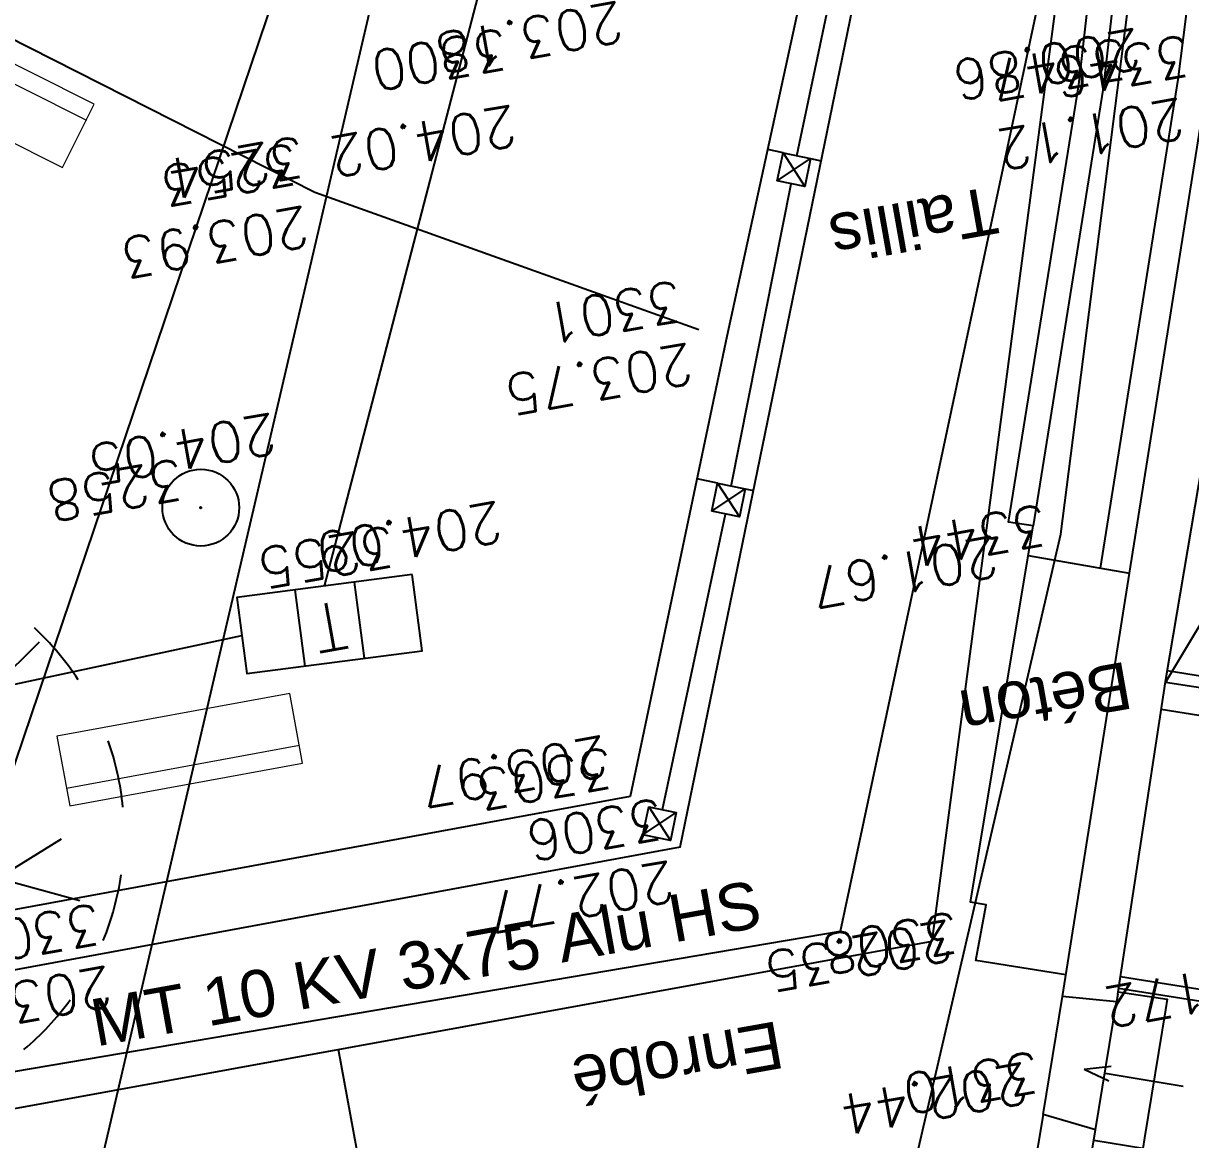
# Model space of a CAD drawing. Extents: x -2313930 to 3286427, y -3858277 to 2572692.
# Drawn here: x -1314 to -325, y 6461 to 7407 of the extents above; entities that cross this region are included whole.
import ezdxf
from ezdxf.enums import TextEntityAlignment as Align
from ezdxf.lldxf.tags import DXFTag

# ---------------------------------------------------------------- set-up
doc = ezdxf.new("R2010")
doc.units = 0
for name, color, linetype, lineweight in [('_GAZELEC-RESERVATION 2', 132, 'Continuous', 18), ('Fond topo - MOB', 252, 'Continuous', 20), ('Fond topo - P', 252, 'Continuous', 50), ('Fond topo - VOI', 252, 'Continuous', 25)]:
    doc.layers.add(name, color=color, linetype=linetype, lineweight=lineweight)
for name, color, linetype in [('AEP_SSL', 252, 'Continuous'), ('EDF_SSL', 252, 'Texte-Electricite'), ('Fond topo - AFF', 252, 'Continuous'), ('Fond topo - BAT_ANN', 252, 'Continuous'), ('Fond topo - CLO_MUR', 252, 'Continuous'), ('Fond topo - PTT', 252, 'Continuous'), ('Fond topo - PTT_TXT', 252, 'Continuous'), ('Fond topo - SOL', 252, 'Continuous'), ('Fond topo - VEG', 252, 'Continuous'), ('Fond topo - VEG_TXT', 252, 'Continuous'), ('Fond topo - VOI_TXT', 252, 'Continuous'), ('Fond topo - Z_500', 252, 'Continuous'), ('GAZ_SSL', 252, 'Texte-GAZ'), ('prlm-VRD', 2, 'Continuous'), ('SA - AEP-réso', 252, 'Continuous'), ('SA - EP-réso', 252, 'EP'), ('SA - EU-réso', 252, 'EU'), ('TELECOM_SSL', 252, 'Texte-Telecom')]:
    doc.layers.add(name, color=color, linetype=linetype)
for name, color, linetype, plot in [('Fond topo - N', 252, 'Continuous', False), ('Fond topo - NCACHE', 252, 'Continuous', False), ('Fond topo - ZCACHE', 252, 'Continuous', False)]:
    doc.layers.add(name, color=color, linetype=linetype, plot=plot)
doc.styles.add('2000_ARIAL', font='arial.ttf', dxfattribs={"height": 0.4})
doc.styles.add('Lignes', font='arial.ttf', dxfattribs={"height": 0.35})
doc.styles.add('LignesA', font='arial.ttf', dxfattribs={"height": 0.35})
doc.styles.add('SIMPLEX', font='simplex_.ttf', dxfattribs={"height": 1.25})
doc.styles.add('Tronçons', font='arial.ttf', dxfattribs={"height": 0.25})
tags = doc.linetypes.add('EP', pattern='A,5,-0.25,["EP",Lignes,S=1,R=0,X=0,Y=-0.18],-1.25', length=6.5).pattern_tags.tags
tags[15:16] = [DXFTag(74, 4), DXFTag(75, 0), DXFTag(340, '0'), DXFTag(46, 0.0), DXFTag(50, 0.0), DXFTag(44, 0.0), DXFTag(45, 0.0)]
tags[4:5] = [DXFTag(74, 4), DXFTag(75, 0), DXFTag(340, '0'), DXFTag(46, 0.0), DXFTag(50, 0.0), DXFTag(44, 0.0), DXFTag(45, 0.0)]
tags = doc.linetypes.add('EU', pattern='A,5,-0.25,["EU",Lignes,S=1,R=0,X=0,Y=-0.18],-1.25', length=6.5).pattern_tags.tags
tags[15:16] = [DXFTag(74, 4), DXFTag(75, 0), DXFTag(340, '0'), DXFTag(46, 0.0), DXFTag(50, 0.0), DXFTag(44, 0.0), DXFTag(45, 0.0)]
tags[4:5] = [DXFTag(74, 4), DXFTag(75, 0), DXFTag(340, '0'), DXFTag(46, 0.0), DXFTag(50, 0.0), DXFTag(44, 0.0), DXFTag(45, 0.0)]
tags = doc.linetypes.add('L16', pattern=[0.375, 0.3, -0.075]).pattern_tags.tags
tags[6:7] = [DXFTag(74, 4), DXFTag(75, 0), DXFTag(340, '0'), DXFTag(46, 0.0), DXFTag(50, 0.0), DXFTag(44, 0.0), DXFTag(45, 0.0)]
tags[4:5] = [DXFTag(74, 4), DXFTag(75, 0), DXFTag(340, '0'), DXFTag(46, 0.0), DXFTag(50, 0.0), DXFTag(44, 0.0), DXFTag(45, 0.0)]
tags = doc.linetypes.add('Texte-Electricite', pattern='A,5,-0.25,["ELEC",Lignes,S=1,R=0,X=0,Y=-0.18],-1.25', length=6.5).pattern_tags.tags
tags[15:16] = [DXFTag(74, 4), DXFTag(75, 0), DXFTag(340, '0'), DXFTag(46, 0.0), DXFTag(50, 0.0), DXFTag(44, 0.0), DXFTag(45, 0.0)]
tags[4:5] = [DXFTag(74, 4), DXFTag(75, 0), DXFTag(340, '0'), DXFTag(46, 0.0), DXFTag(50, 0.0), DXFTag(44, 0.0), DXFTag(45, 0.0)]
tags = doc.linetypes.add('Texte-GAZ', pattern='A,5,-0.25,["GAZ",Lignes,S=1,R=0,X=0,Y=-0.18],-1.25', length=6.5).pattern_tags.tags
tags[15:16] = [DXFTag(74, 4), DXFTag(75, 0), DXFTag(340, '0'), DXFTag(46, 0.0), DXFTag(50, 0.0), DXFTag(44, 0.0), DXFTag(45, 0.0)]
tags[4:5] = [DXFTag(74, 4), DXFTag(75, 0), DXFTag(340, '0'), DXFTag(46, 0.0), DXFTag(50, 0.0), DXFTag(44, 0.0), DXFTag(45, 0.0)]
tags = doc.linetypes.add('Texte-MT', pattern='A,5,-0.25,["MT",Lignes,S=1,R=0,X=0,Y=-0.18],-1.25', length=6.5).pattern_tags.tags
tags[15:16] = [DXFTag(74, 4), DXFTag(75, 0), DXFTag(340, '0'), DXFTag(46, 0.0), DXFTag(50, 0.0), DXFTag(44, 0.0), DXFTag(45, 0.0)]
tags[4:5] = [DXFTag(74, 4), DXFTag(75, 0), DXFTag(340, '0'), DXFTag(46, 0.0), DXFTag(50, 0.0), DXFTag(44, 0.0), DXFTag(45, 0.0)]
tags = doc.linetypes.add('Texte-Telecom', pattern='A,5,-0.25,["TEL",Lignes,S=1,R=0,X=0,Y=-0.18],-1.25', length=6.5).pattern_tags.tags
tags[15:16] = [DXFTag(74, 4), DXFTag(75, 0), DXFTag(340, '0'), DXFTag(46, 0.0), DXFTag(50, 0.0), DXFTag(44, 0.0), DXFTag(45, 0.0)]
tags[4:5] = [DXFTag(74, 4), DXFTag(75, 0), DXFTag(340, '0'), DXFTag(46, 0.0), DXFTag(50, 0.0), DXFTag(44, 0.0), DXFTag(45, 0.0)]
tags = doc.linetypes.add('Texte-TelecomA', pattern='A,5,-0.25,["TEL",LignesA,S=1,R=0,X=0,Y=-0.18],-1.25', length=6.5).pattern_tags.tags
tags[15:16] = [DXFTag(74, 4), DXFTag(75, 0), DXFTag(340, '0'), DXFTag(46, 0.0), DXFTag(50, 0.0), DXFTag(44, 0.0), DXFTag(45, 0.0)]
tags[4:5] = [DXFTag(74, 4), DXFTag(75, 0), DXFTag(340, '0'), DXFTag(46, 0.0), DXFTag(50, 0.0), DXFTag(44, 0.0), DXFTag(45, 0.0)]

# ---------------------------------------------------------------- blocks, each defined once
blk = doc.blocks.new('AFF05')
at = {"ltscale": 2}
for radius in [0.5, 0.01]:
    blk.add_circle((0, 0), radius, dxfattribs=at)
blk = doc.blocks.new('ESC01')
at = {"ltscale": 2}
for p, q in [((1.338104, 0), (0, 0)), ((1.257547, 0.126415), (1.7, 0)), ((1.257547, -0.126415), (1.7, 0))]:
    blk.add_line(p, q, dxfattribs=at)
blk = doc.blocks.new('MOB08')
at = {"ltscale": 2, "flags": 128}
blk.add_lwpolyline([(-0.5, -0.5), (0.5, -0.5), (0.5, 0.5), (-0.5, 0.5)], close=True, dxfattribs=at)
blk.add_lwpolyline([(-0.5, 0.25), (0.5, 0.25)], dxfattribs=at)
blk = doc.blocks.new('PTOPO')
at = {"layer": 'Fond topo - NCACHE', "style": 'SIMPLEX'}
blk.add_attdef('MAT', text='', height=0.34, dxfattribs=at).set_placement((0.1, -0.1), align=Align.TOP_LEFT)
at = {"layer": 'Fond topo - ZCACHE', "style": 'SIMPLEX'}
blk.add_attdef('ALT', (0.1, 0.1), '', height=0.34, dxfattribs=at)
blk = doc.blocks.new('PTT06')
at = {"ltscale": 2}
for p, q in [((-0.17, -0.5), (-0.17, 0.5)), ((0.17, -0.5), (0.17, 0.5))]:
    blk.add_line(p, q, dxfattribs=at)
at = {"ltscale": 2, "flags": 128}
blk.add_lwpolyline([(-0.5, -0.5), (0.5, -0.5), (0.5, 0.5), (-0.5, 0.5)], close=True, dxfattribs=at)
blk = doc.blocks.new('PTT99')
at = {"style": 'SIMPLEX'}
blk.add_text('T', height=0.4, dxfattribs=at).set_placement((0, 0), align=Align.MIDDLE_CENTER)
blk = doc.blocks.new('VEG12')
at = {"ltscale": 2}
for p, q in [((0.0182, 0.0574), (0.1004, 0.4729)), ((0.0575, 0.2534), (0.1455, 0.4147)), ((0.0379, 0.1585), (-0.0659, 0.3441)), ((-0.1588, 0.086), (-0.246, 0.2846)), ((0.0498, 0.0338), (0.3916, 0.2859)), ((0.1439, 0.1075), (0.23, 0.254)), ((0.2917, 0.2086), (0.3924, 0.2333)), ((-0.0523, 0.0298), (-0.3836, 0.2046)), ((-0.25, 0.1351), (-0.3756, 0.0911)), ((0.1229, -0.0299), (0.3172, 0.0554)), ((0.0576, -0.0177), (0.4119, -0.0841)), ((-0.0527, -0.0292), (-0.4124, -0.2566)), ((-0.0936, -0.0498), (-0.2956, -0.0465)), ((0.0183, -0.0574), (0.1076, -0.4128)), ((0.1841, -0.0476), (0.3231, -0.1928)), ((0.0226, -0.0796), (0.0016, -0.3618)), ((-0.1518, -0.0948), (-0.3, -0.3159)), ((0.0537, -0.1885), (0.1973, -0.3567))]:
    blk.add_line(p, q, dxfattribs=at)
for start, end in [(90, 103.8462), (62.3077, 76.1538), (117.6923, 131.5385), (34.6154, 48.4615), (145.3846, 159.2308), (6.9231, 20.7692), (173.0769, 186.9231), (339.2308, 353.0769), (200.7692, 214.6154), (311.5385, 325.3846), (228.4615, 242.3077), (283.8462, 297.6923), (256.1538, 270)]:
    blk.add_arc((0, 0), 0.497, start, end, dxfattribs=at)
blk = doc.blocks.new('A$C1F970F0F')
at = {"layer": 'AEP_SSL', "elevation": 0, "flags": 128}
blk.add_lwpolyline([(-10084.93, 5093.93), (-9750.79, 5135.58), (-3128.11, 6321.89), (-538.27, 6794.67), (-236.9, 9072.41), (154.07, 9291.32), (2068.23, 10286.48), (4929.1, 11795.62), (5831.94, 12343.48), (5644.55, 12887.94), (4850.76, 13701.34)], dxfattribs=at)
at = {"layer": 'EDF_SSL', "linetype": 'Texte-MT', "elevation": 0, "flags": 128}
blk.add_lwpolyline([(-10605.25, -1087.24), (-9871.02, 5454.65), (-9813.12, 5614.49), (-9256.62, 5923.47), (-8799.14, 5646.61), (-8267.58, 5593.5), (-5762.08, 6081.87), (-4183.6, 6396.69), (-3538.99, 6692.69), (-2824.14, 6428.36), (-615.94, 6802.88), (-262.5, 8461.24), (-193.45, 8712.9), (139.23, 8893.66), (555.97, 9251.55), (1680.58, 9828.55)], dxfattribs=at)
at = {"layer": 'Fond topo - BAT_ANN', "linetype": 'L16', "ltscale": 2, "flags": 128}
blk.add_lwpolyline([(231.42, 7968.15), (122.28, 6942.84), (-340.85, 7013.7)], dxfattribs=at)
at = {"layer": 'Fond topo - BAT_ANN', "ltscale": 2, "flags": 128}
for points in [[(-340.85, 7013.7), (231.42, 7968.15)], [(-395.81, 7110.48), (-330.17, 7524.02), (-302.41, 7742.39)], [(-457.11, 7121.1), (-371.18, 7106.21)], [(-380.93, 6751.75), (-339.39, 6745.39), (-340.85, 6736.51), (-358.67, 6627.96), (-360.13, 6619.08), (-401.57, 6625.89)], [(-444.5, 6647.75), (-428.07, 6747.8)], [(-400.11, 6634.77), (-382.29, 6743.31)]]:
    blk.add_lwpolyline(points, dxfattribs=at)
at = {"layer": 'Fond topo - CLO_MUR', "ltscale": 2, "flags": 128}
for points in [[(-751.58, 6874.12), (-593.11, 7646.28), (-529.48, 7925.84), (-404.74, 8537.07), (-329.3, 8890.02), (-352.51, 8967.4)], [(-711.86, 7306.78), (-636.12, 7655.59), (-572.49, 7935.13), (-447.81, 8546.06), (-378.63, 8872.73)], [(-284.17, 8485.9), (-350.51, 7894.62), (-393.48, 7516.87), (-452.96, 7146.08), (-473.69, 7149.4), (-414.29, 7519.72), (-371.38, 7896.98), (-304.91, 8489.47)], [(-381.25, 6749.66), (-382.29, 6743.31), (-428.07, 6747.8), (-371.18, 7106.21), (-305.44, 7520.3), (-250.99, 7901.9)], [(-381.25, 6749.66), (-340.22, 7017.84), (-269.69, 7434.61), (-198.14, 7904.3)], [(-664.64, 7462), (-677.55, 7464.81)], [(-664.64, 7462), (-646.14, 7433.45)], [(-669.51, 7438.24), (-641.26, 7457.21)], [(-641.26, 7457.21), (-632.3, 7455.37)], [(-793.82, 6917.41), (-711.86, 7306.78)], [(-720.11, 7182.32), (-737.29, 7185.93)], [(-724.99, 7158.56), (-696.74, 7177.52)], [(-720.11, 7182.32), (-701.61, 7153.76)], [(-696.74, 7177.52), (-689.62, 7176.06)], [(-176.29, 6997.21), (-339.28, 7023.4)], [(-181.66, 6964.65), (-344.36, 6990.8)], [(-181.66, 6964.65), (-267.93, 6736.65), (-380.51, 6754.52)], [(-191.74, 6966.27), (-274.4, 6747.81), (-379, 6764.41)], [(-751.58, 6874.12), (-1878.89, 6666.02), (-1888.11, 6716.18), (-793.82, 6917.41)], [(-778.36, 6908.42), (-759.86, 6879.86)], [(-783.24, 6884.66), (-754.99, 6903.62)], [(-2187.95, 6199.15), (-1340.11, 6346.41), (-608.19, 6466.26), (-422.79, 6496.62), (-400.11, 6634.77), (-444.5, 6647.75), (-461.97, 6544.07), (-462.97, 6538.16), (-1194.89, 6418.31), (-1845.12, 6303.35), (-3061.64, 6087.33)]]:
    blk.add_lwpolyline(points, dxfattribs=at)
at = {"layer": 'Fond topo - CLO_MUR', "linetype": 'L16', "ltscale": 2, "flags": 128}
for points in [[(-652.95, 7459.6), (-599.14, 7715.51)], [(-708.43, 7179.92), (-657.83, 7435.84)], [(-766.68, 6906.02), (-713.3, 7156.16)]]:
    blk.add_lwpolyline(points, dxfattribs=at)
at = {"layer": 'Fond topo - CLO_MUR', "ltscale": 2, "flags": 128}
for points in [[(-669.51, 7438.24), (-664.64, 7462), (-641.26, 7457.21), (-646.14, 7433.45)], [(-724.99, 7158.56), (-720.11, 7182.32), (-696.74, 7177.52), (-701.61, 7153.76)], [(-783.24, 6884.66), (-778.36, 6908.42), (-754.99, 6903.62), (-759.86, 6879.86)]]:
    blk.add_lwpolyline(points, close=True, dxfattribs=at)
at = {"layer": 'Fond topo - SOL', "linetype": 'L16', "ltscale": 2, "flags": 128}
blk.add_lwpolyline([(-425.18, 6766.03), (-501.3, 6778.11), (-492.62, 6825.38), (-505.82, 6827.62), (-452.96, 7146.08)], dxfattribs=at)
at = {"layer": 'Fond topo - VOI', "ltscale": 2, "flags": 128}
blk.add_lwpolyline([(-1765, 7785.85), (-1060.91, 7428.58), (-735.78, 7312.51)], dxfattribs=at)
at = {"layer": 'GAZ_SSL', "linetype": 'Texte-GAZ', "elevation": 0, "flags": 128}
blk.add_lwpolyline([(-10544.32, 4849.46), (-2844.36, 6215.22), (-619.06, 6565.4), (-558.73, 6580.82), (-429.48, 7139.22), (-208.08, 8868.91), (360.68, 9157.91), (425.02, 9327.63), (4535.25, 11485.08), (4713.32, 11477.47), (5559.73, 11914.17), (6091.2, 12178.62), (6292.96, 12126.43), (6627.25, 11179.86), (7472.77, 9124.47), (7947.09, 9062.49), (8070.82, 8793.5), (8796.81, 9110.11), (9553.59, 9252.29)], dxfattribs=at)
at = {"layer": 'SA - AEP-réso', "elevation": 0, "flags": 128}
blk.add_lwpolyline([(-1009.88, 6533.74), (-1041.03, 6702.89)], dxfattribs=at)
at = {"layer": 'SA - EP-réso', "ltscale": 0.75, "elevation": 0, "flags": 128}
blk.add_lwpolyline([(-1534.43, 6296.56), (-835.15, 8363.79)], dxfattribs=at)
at = {"layer": 'SA - EU-réso', "ltscale": 0.75, "elevation": 0, "flags": 128}
blk.add_lwpolyline([(-1305.08, 6335.53), (-832.55, 8362.85)], dxfattribs=at)
at = {"layer": 'TELECOM_SSL', "linetype": 'Texte-TelecomA', "elevation": 0, "flags": 128}
for points in [[(-1052.83, 7095.19), (-673.62, 8551.63)], [(-10749.21, 5816.05), (-5732.07, 6068.89), (-1122.79, 7053.28)]]:
    blk.add_lwpolyline(points, dxfattribs=at)
at = {"layer": 'Fond topo - AFF', "ltscale": 2, "xscale": 65, "yscale": 65, "zscale": 99.99999999999997, "rotation": 207.8417380991697}
blk.add_blockref('AFF05', (-1157.58, 7161.61), dxfattribs=at)
at = {"layer": 'Fond topo - BAT_ANN', "ltscale": 2, "xscale": 50.00000000000001, "yscale": 50.00000000000001, "zscale": 99.99999999999997, "rotation": 170.5295524000058}
blk.add_blockref('ESC01', (-325.86, 6671.85), dxfattribs=at)
at = {"layer": 'Fond topo - MOB', "ltscale": 2, "yscale": 59.99999999999999, "zscale": 99.99999999999997}
for p, xscale, rotation in [((-1341.33, 7516.59), 179.3955888794162, 333.3329158126508), ((-1175.38, 6956.72), 200.3590430293469, 190.4370660544445)]:
    blk.add_blockref('MOB08', p, dxfattribs=dict(at, xscale=xscale, rotation=rotation))
at = {"layer": 'Fond topo - P', "ltscale": 2}
ref = blk.add_blockref('PTOPO', (-883.19, 7526.12), dxfattribs=dict(at, xscale=99.99999999999994, yscale=99.99999999999994, zscale=99.99999999999994, rotation=190.0656205306617))
ref.add_attrib('MAT', '3300', dxfattribs={"layer": 'Fond topo - N', "color": 0, "ltscale": 2, "height": 34, "rotation": 190.06562, "style": 'SIMPLEX'}).set_placement((-894.78, 7534.21), align=Align.TOP_LEFT)
ref.add_attrib('ALT', '203.18', (-803.09, 7590.3), dxfattribs={"layer": 'Fond topo - Z_500', "color": 0, "ltscale": 2, "height": 34, "rotation": 190.06562, "style": 'SIMPLEX'})
ref = blk.add_blockref('PTOPO', (-358.82, 7517.98), dxfattribs=dict(at, xscale=99.99999999999994, yscale=99.99999999999994, zscale=99.99999999999994, rotation=190.0656205306617))
ref.add_attrib('MAT', '3347', dxfattribs={"layer": 'Fond topo - N', "color": 0, "ltscale": 2, "height": 34, "rotation": 190.06562, "style": 'SIMPLEX'}).set_placement((-370.41, 7526.08), align=Align.TOP_LEFT)
ref.add_attrib('ALT', '200.86', (-364.85, 7567.39), dxfattribs={"layer": 'Fond topo - Z_500', "color": 0, "ltscale": 2, "height": 34, "rotation": 190.06562, "style": 'SIMPLEX'})
ref = blk.add_blockref('PTOPO', (-305.44, 7520.3), dxfattribs=dict(at, xscale=99.99999999999994, yscale=99.99999999999994, zscale=99.99999999999994, rotation=190.0656205306617))
ref.add_attrib('MAT', '3346', dxfattribs={"layer": 'Fond topo - N', "color": 0, "ltscale": 2, "height": 34, "rotation": 190.06562, "style": 'SIMPLEX'}).set_placement((-317.04, 7528.4), align=Align.TOP_LEFT)
ref.add_attrib('ALT', '201.12', (-327.98, 7508.39), dxfattribs={"layer": 'Fond topo - Z_500', "color": 0, "ltscale": 2, "height": 34, "rotation": 190.06562, "style": 'SIMPLEX'})
ref = blk.add_blockref('PTOPO', (-1055.31, 7434.76), dxfattribs=dict(at, xscale=99.99999999999994, yscale=99.99999999999994, zscale=99.99999999999994, rotation=190.0656205306617))
ref.add_attrib('MAT', '3254', dxfattribs={"layer": 'Fond topo - N', "color": 0, "ltscale": 2, "height": 34, "rotation": 190.06562, "style": 'SIMPLEX'}).set_placement((-1066.91, 7442.85), align=Align.TOP_LEFT)
ref.add_attrib('ALT', '204.02', (-893.16, 7502.36), dxfattribs={"layer": 'Fond topo - Z_500', "color": 0, "ltscale": 2, "height": 34, "rotation": 190.06562, "style": 'SIMPLEX'})
ref = blk.add_blockref('PTOPO', (-1060.91, 7428.58), dxfattribs=dict(at, xscale=99.99999999999994, yscale=99.99999999999994, zscale=99.99999999999994, rotation=190.0656205306617))
ref.add_attrib('MAT', '3253', dxfattribs={"layer": 'Fond topo - N', "color": 0, "ltscale": 2, "height": 34, "rotation": 190.06562, "style": 'SIMPLEX'}).set_placement((-1072.5, 7436.68), align=Align.TOP_LEFT)
ref.add_attrib('ALT', '203.93', (-1069.01, 7416.98), dxfattribs={"layer": 'Fond topo - Z_500', "color": 0, "ltscale": 2, "height": 34, "rotation": 190.06562, "style": 'SIMPLEX'})
ref = blk.add_blockref('PTOPO', (-735.78, 7312.51), dxfattribs=dict(at, xscale=99.99999999999994, yscale=99.99999999999994, zscale=99.99999999999994, rotation=190.0656205306617))
ref.add_attrib('MAT', '3301', dxfattribs={"layer": 'Fond topo - N', "color": 0, "ltscale": 2, "height": 34, "rotation": 190.06562, "style": 'SIMPLEX'}).set_placement((-747.37, 7320.61), align=Align.TOP_LEFT)
ref.add_attrib('ALT', '203.75', (-743.88, 7300.92), dxfattribs={"layer": 'Fond topo - Z_500', "color": 0, "ltscale": 2, "height": 34, "rotation": 190.06562, "style": 'SIMPLEX'})
ref = blk.add_blockref('PTOPO', (-1157.58, 7161.61), dxfattribs=dict(at, xscale=99.99999999999994, yscale=99.99999999999994, zscale=99.99999999999994, rotation=190.0656205306617))
ref.add_attrib('MAT', '3258', dxfattribs={"layer": 'Fond topo - N', "color": 0, "ltscale": 2, "height": 34, "rotation": 190.06562, "style": 'SIMPLEX'}).set_placement((-1169.18, 7169.71), align=Align.TOP_LEFT)
ref.add_attrib('ALT', '204.05', (-1096.71, 7241.64), dxfattribs={"layer": 'Fond topo - Z_500', "color": 0, "ltscale": 2, "height": 34, "rotation": 190.06562, "style": 'SIMPLEX'})
ref = blk.add_blockref('PTOPO', (-978.67, 7104.88), dxfattribs=dict(at, xscale=99.99999999999994, yscale=99.99999999999994, zscale=99.99999999999994, rotation=190.0656205306617))
ref.add_attrib('MAT', '3255', dxfattribs={"layer": 'Fond topo - N', "color": 0, "ltscale": 2, "height": 34, "rotation": 190.06562, "style": 'SIMPLEX'}).set_placement((-990.26, 7112.98), align=Align.TOP_LEFT)
ref.add_attrib('ALT', '204.09', (-905.37, 7166.92), dxfattribs={"layer": 'Fond topo - Z_500', "color": 0, "ltscale": 2, "height": 34, "rotation": 190.06562, "style": 'SIMPLEX'})
ref = blk.add_blockref('PTOPO', (-426.65, 7123.08), dxfattribs=dict(at, xscale=99.99999999999994, yscale=99.99999999999994, zscale=99.99999999999994, rotation=190.0656205306617))
ref.add_attrib('MAT', '3344', dxfattribs={"layer": 'Fond topo - N', "color": 0, "ltscale": 2, "height": 34, "rotation": 190.06562, "style": 'SIMPLEX'}).set_placement((-438.25, 7131.17), align=Align.TOP_LEFT)
ref.add_attrib('ALT', '201.67', (-485.49, 7137.6), dxfattribs={"layer": 'Fond topo - Z_500', "color": 0, "ltscale": 2, "height": 34, "rotation": 190.06562, "style": 'SIMPLEX'})
ref = blk.add_blockref('PTOPO', (-793.82, 6917.41), dxfattribs=dict(at, xscale=99.99999999999994, yscale=99.99999999999994, zscale=99.99999999999994, rotation=190.0656205306617))
ref.add_attrib('MAT', '3303', dxfattribs={"layer": 'Fond topo - N', "color": 0, "ltscale": 2, "height": 34, "rotation": 190.06562, "style": 'SIMPLEX'}).set_placement((-805.41, 6925.51), align=Align.TOP_LEFT)
ref.add_attrib('ALT', '203.97', (-816.34, 6968.62), dxfattribs={"layer": 'Fond topo - Z_500', "color": 0, "ltscale": 2, "height": 34, "rotation": 190.06562, "style": 'SIMPLEX'})
ref = blk.add_blockref('PTOPO', (-751.58, 6874.12), dxfattribs=dict(at, xscale=99.99999999999994, yscale=99.99999999999994, zscale=99.99999999999994, rotation=190.0656205306617))
ref.add_attrib('MAT', '3306', dxfattribs={"layer": 'Fond topo - N', "color": 0, "ltscale": 2, "height": 34, "rotation": 190.06562, "style": 'SIMPLEX'}).set_placement((-763.17, 6882.22), align=Align.TOP_LEFT)
ref.add_attrib('ALT', '202.77', (-759.68, 6862.53), dxfattribs={"layer": 'Fond topo - Z_500', "color": 0, "ltscale": 2, "height": 34, "rotation": 190.06562, "style": 'SIMPLEX'})
ref = blk.add_blockref('PTOPO', (-1227.71, 6785.06), dxfattribs=dict(at, xscale=99.99999999999994, yscale=99.99999999999994, zscale=99.99999999999994, rotation=190.0656205306617))
ref.add_attrib('MAT', '3304', dxfattribs={"layer": 'Fond topo - N', "color": 0, "ltscale": 2, "height": 34, "rotation": 190.06562, "style": 'SIMPLEX'}).set_placement((-1239.3, 6793.16), align=Align.TOP_LEFT)
ref.add_attrib('ALT', '203.35', (-1235.81, 6773.47), dxfattribs={"layer": 'Fond topo - Z_500', "color": 0, "ltscale": 2, "height": 34, "rotation": 190.06562, "style": 'SIMPLEX'})
ref = blk.add_blockref('PTOPO', (-501.3, 6778.11), dxfattribs=dict(at, xscale=99.99999999999994, yscale=99.99999999999994, zscale=99.99999999999994, rotation=190.0656205306617))
ref.add_attrib('MAT', '3308', dxfattribs={"layer": 'Fond topo - N', "color": 0, "ltscale": 2, "height": 34, "rotation": 190.06562, "style": 'SIMPLEX'}).set_placement((-512.89, 6786.21), align=Align.TOP_LEFT)
ref.add_attrib('ALT', '202.35', (-523.94, 6812.58), dxfattribs={"layer": 'Fond topo - Z_500', "color": 0, "ltscale": 2, "height": 34, "rotation": 190.06562, "style": 'SIMPLEX'})
ref = blk.add_blockref('PTOPO', (-263, 6733.21), dxfattribs=dict(at, xscale=99.99999999999994, yscale=99.99999999999994, zscale=99.99999999999994, rotation=190.0656205306617))
ref.add_attrib('MAT', '4172', dxfattribs={"layer": 'Fond topo - N', "color": 0, "ltscale": 2, "height": 34, "rotation": 190.06562, "style": 'SIMPLEX'}).set_placement((-274.59, 6741.31), align=Align.TOP_LEFT)
ref.add_attrib('ALT', '201.59', (-86.61, 6784.49), dxfattribs={"layer": 'Fond topo - Z_500', "color": 0, "ltscale": 2, "height": 34, "rotation": 190.06562, "style": 'SIMPLEX'})
ref = blk.add_blockref('PTOPO', (-432.91, 6659.79), dxfattribs=dict(at, xscale=99.99999999999994, yscale=99.99999999999994, zscale=99.99999999999994, rotation=190.0656205306617))
ref.add_attrib('MAT', '3310', dxfattribs={"layer": 'Fond topo - N', "color": 0, "ltscale": 2, "height": 34, "rotation": 190.06562, "style": 'SIMPLEX'}).set_placement((-444.5, 6667.88), align=Align.TOP_LEFT)
ref.add_attrib('ALT', '202.44', (-460.06, 6691.76), dxfattribs={"layer": 'Fond topo - Z_500', "color": 0, "ltscale": 2, "height": 34, "rotation": 190.06562, "style": 'SIMPLEX'})
at = {"layer": 'Fond topo - PTT', "ltscale": 2, "xscale": 149.5877584032302, "yscale": 65, "zscale": 99.99999999999997, "rotation": 187.4420177969194}
blk.add_blockref('PTT06', (-1048.62, 7062.97), dxfattribs=at)
at = {"layer": 'Fond topo - PTT_TXT', "ltscale": 2, "xscale": 99.99999999999999, "yscale": 99.99999999999999, "zscale": 99.99999999999999, "rotation": 190.0656205306816}
blk.add_blockref('PTT99', (-1048.09, 7061.11), dxfattribs=at)
at = {"layer": 'Fond topo - VEG', "ltscale": 2, "xscale": 479.9999999999998, "yscale": 479.9999999999998, "zscale": 99.99999999999997, "rotation": 192.432705982593}
blk.add_blockref('VEG12', (-1461.02, 6885.22), dxfattribs=at)
at = {"layer": 'EDF_SSL', "style": 'Tronçons'}
blk.add_text('MT 10 KV 3x75 Alu HS', height=40, rotation=10.20856, dxfattribs=at).set_placement((-1246.33, 6705.25))
at = {"layer": 'Fond topo - VEG_TXT', "style": '2000_ARIAL'}
blk.add_text('Taillis', height=40, rotation=190.06562, dxfattribs=at).set_placement((-487.25, 7433.72))
at = {"layer": 'Fond topo - VOI_TXT', "style": '2000_ARIAL'}
for s, p in [('Béton', (-373.92, 7031.45)), ('Enrobé', (-668.89, 6727.12))]:
    blk.add_text(s, height=40, rotation=190.06562, dxfattribs=at).set_placement(p)

msp = doc.modelspace()

# ---------------------------------------------------------------- linework, layer by layer
at = {"layer": '_GAZELEC-RESERVATION 2'}
msp.add_circle((486248.48, -227485.963), 2800178.149, dxfattribs=at)

# ---------------------------------------------------------------- block references
at = {"layer": 'prlm-VRD'}
msp.add_blockref('A$C1F970F0F', (-5.73, -165.002), dxfattribs=at)

doc.saveas('drawing.dxf')
